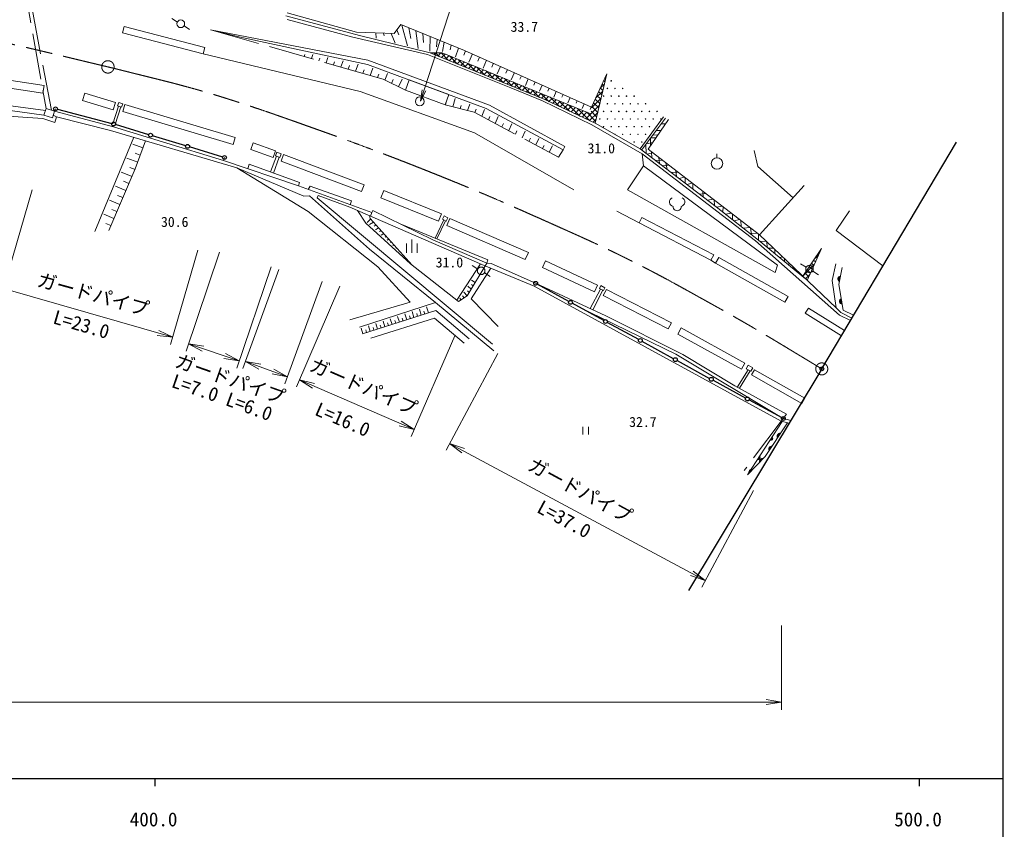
# Model space of a CAD drawing. Units: millimetres, scale not verified. Extents: x 40000 to 680000, y 20000 to 380000.
# Drawn here: x 450325 to 579000, y 198357 to 304272 of the extents above; entities that cross this region are included whole.
import ezdxf
from ezdxf.enums import TextEntityAlignment as Align

# ---------------------------------------------------------------- set-up
doc = ezdxf.new("R2010")
doc.units = ezdxf.units.MM
doc.header["$LTSCALE"] = 1000
doc.header["$PDMODE"] = 32
doc.header["$PDSIZE"] = 500
doc.linetypes.add('CHAIN', pattern=[18.5, 12, -1.5, 3.5, -1.5])
doc.linetypes.add('DASHED', pattern=[7.5, 6, -1.5])
for name, color, linetype, lineweight in [('M-BMK', 2, 'CHAIN', 13), ('M-BMK-OTRS', 5, 'Continuous', 25), ('M-STR-HTXT', 7, 'Continuous', 13), ('M-STR-STRC', 7, 'Continuous', 25), ('M-TTL-BAND', 7, 'Continuous', 25), ('M-WORK', 1, 'Continuous', 13)]:
    doc.layers.add(name, color=color, linetype=linetype, lineweight=lineweight)
doc.layers.add('M-OTRS', color=6, linetype='Continuous')
doc.styles.add('ＭＳ ゴシック', font='')
doc.styles.get('ＭＳ ゴシック').set_extended_font_data('MS Gothic')

# ---------------------------------------------------------------- blocks, each defined once
blk = doc.blocks.new('open_arrow')
at = {"color": 0, "linetype": 'Continuous', "lineweight": -2}
blk.add_lwpolyline([(7.5, 1.25), (0, 0), (7.5, -1.25)], dxfattribs=at)

msp = doc.modelspace()

# ---------------------------------------------------------------- hatches: boundary and pattern name
at = {"layer": 'M-WORK'}
h = msp.add_hatch(dxfattribs=at)
h.set_pattern_fill('USER', color=256, style=0, pattern_type=2)
h.set_pattern_definition([(45, (504017, 299924), (-353.553, 353.553), []), (135, (504017, 299924), (-353.553, -353.553), [])])
h.paths.add_polyline_path([(504017, 299924), (505591, 299913), (525047, 291939), (525131, 292837), (527124, 297176), (525600, 290726), (518831, 293894)])
h = msp.add_hatch(dxfattribs=at)
h.set_pattern_fill('USER', color=256, style=0, pattern_type=2)
h.set_pattern_definition([(45, (552757, 270723), (-353.553, 353.553), []), (135, (552757, 270723), (-353.553, -353.553), [])])
h.paths.add_polyline_path([(552757, 270723), (553338, 270169), (555206, 274332)])

# ---------------------------------------------------------------- linework, layer by layer
at = {"layer": 'M-BMK'}
for centre, radius in [((461867, 298094), 810), ((555250, 258590), 785)]:
    msp.add_circle(centre, radius, dxfattribs=at)
for points, knots in [([(364355, 310813), (388716, 308847), (394809, 308357), (414329, 306777), (414579, 306757), (414719, 306748), (414969, 306725), (418369, 306410), (420282, 306274), (423659, 305761), (429113, 304931), (432163, 304430), (437591, 303439), (447448, 301638), (450673, 300761), (462643, 297909)], [0, 0, 0, 0, 1, 1, 1, 2, 2, 2, 3, 3, 3, 4, 4, 4, 5, 5, 5, 5]), ([(462643, 297909), (470487, 295938), (472678, 295495), (478964, 293459), (481699, 292573), (483220, 292042), (485930, 291084), (493180, 288521), (497231, 287046), (504374, 284197), (511090, 281518), (514794, 279869), (521393, 276915), (524915, 275338), (526888, 274448), (530338, 272719), (534350, 270709), (536534, 269460), (540458, 267284), (546319, 264033), (548178, 262865), (555250, 258590)], [0, 0, 0, 0, 1, 1, 1, 2, 2, 2, 3, 3, 3, 4, 4, 4, 5, 5, 5, 6, 6, 6, 7, 7, 7, 7])]:
    msp.add_open_spline(points, degree=3, knots=knots, dxfattribs=at)
at = {"layer": 'M-BMK-OTRS'}
for q in [(572867, 288231), (537826, 229618)]:
    msp.add_line((555250, 258590), q, dxfattribs=at)
at = {"layer": 'M-OTRS'}
msp.add_point((555250, 258590), dxfattribs=at)
at = {"layer": 'M-STR-HTXT'}
for p, q in [((451953, 282013), (447953, 268146)), ((473630, 274107), (470071, 261766)), ((476474, 273839), (472096, 260929)), ((483207, 271930), (478714, 258684)), ((484247, 271589), (479513, 258634)), ((470348, 262727), (448230, 269106)), ((489916, 270031), (485016, 256623)), ((492227, 269398), (486531, 256231)), ((507247, 262901), (501551, 249734)), ((472417, 261876), (479035, 259631)), ((512883, 260603), (506099, 247958)), ((479856, 259573), (485360, 257562)), ((486928, 257149), (501948, 250651)), ((540014, 230897), (506571, 248840)), ((546326, 242660), (539542, 230015)), ((550000, 225033), (550000, 214000)), ((206947, 215000), (550000, 215000))]:
    msp.add_line(p, q, dxfattribs=at)
msp.add_lwpolyline([(502760, 293594), (510000, 316000), (525200, 316000)], dxfattribs=at)
at = {"layer": 'M-STR-STRC'}
for p, q in [((455252, 292549), (462368, 290682)), ((467210, 289229), (462849, 290546)), ((472049, 287767), (467689, 289084)), ((476889, 286305), (472528, 287622)), ((522165, 267413), (518034, 269671)), ((526734, 264915), (522603, 267173)), ((531304, 262417), (527173, 264675)), ((535874, 259919), (531743, 262177)), ((536313, 259680), (540585, 257350)), ((541024, 257110), (545297, 254780)), ((545736, 254541), (550009, 252210))]:
    msp.add_line(p, q, dxfattribs=at)
for centre in [(455011, 292612), (462610, 290619), (462610, 290619), (467449, 289157), (472289, 287695), (477128, 286233), (517814, 269791), (522384, 267293), (526954, 264795), (531523, 262297), (536093, 259799), (536093, 259799), (540805, 257230), (545517, 254660), (550228, 252091)]:
    msp.add_circle(centre, 250, dxfattribs=at)
at = {"layer": 'M-TTL-BAND'}
for p, q in [((579000, 20000), (579000, 370000)), ((40000, 205000), (579000, 205000)), ((468000, 205000), (468000, 204000)), ((568000, 205000), (568000, 204000))]:
    msp.add_line(p, q, dxfattribs=at)
at = {"layer": 'M-WORK', "linetype": 'DASHED'}
for p, q in [((450761, 309789), (453778, 292672)), ((454475, 292441), (451152, 309824)), ((462505, 290646), (463239, 292970)), ((463542, 292870), (462829, 290552)), ((483127, 284359), (483929, 286412)), ((484260, 286288), (483528, 284212)), ((505818, 278079), (504672, 275689)), ((504885, 275603), (506031, 277977)), ((507510, 267582), (510598, 272340)), ((524956, 266469), (526325, 269033)), ((526626, 268877), (525301, 266309)), ((544208, 256222), (545631, 258450)), ((545869, 258319), (544473, 256074)), ((549920, 251750), (545097, 245281))]:
    msp.add_line(p, q, dxfattribs=at)
at = {"layer": 'M-WORK'}
for p, q in [((485313, 305171), (494382, 302617)), ((470963, 303963), (470228, 304407)), ((485157, 304766), (494791, 302186)), ((485312, 304314), (493896, 301992)), ((471825, 303455), (472562, 302989)), ((479009, 302006), (475303, 302944)), ((475303, 302944), (495872, 298957)), ((494382, 302617), (499307, 302453)), ((496906, 302533), (496981, 301842)), ((497905, 302500), (497991, 302163)), ((498905, 302466), (499423, 301216)), ((499307, 302453), (500175, 303626)), ((499663, 302933), (499912, 302304)), ((500175, 303626), (508525, 300248)), ((500303, 303574), (501044, 300833)), ((501230, 303197), (501500, 301804)), ((502156, 302821), (502433, 300505)), ((503083, 302445), (503137, 301280)), ((495825, 298394), (479009, 302006)), ((493896, 301992), (503677, 299717)), ((494791, 302186), (504017, 299924)), ((504010, 302069), (503959, 300139)), ((504936, 301693), (504841, 300732)), ((505863, 301317), (505652, 300099)), ((504017, 299924), (505591, 299913)), ((504017, 299924), (519009, 293822)), ((505591, 299913), (515736, 295739)), ((506789, 300941), (506640, 300341)), ((507716, 300565), (507339, 299412)), ((508642, 300188), (508413, 299628)), ((508525, 300248), (525131, 292837)), ((474345, 299797), (494859, 294874)), ((487538, 299457), (487624, 299730)), ((488499, 299182), (488676, 299726)), ((489461, 298907), (489572, 299243)), ((490422, 298631), (490647, 299303)), ((491383, 298356), (491520, 298756)), ((492345, 298081), (492622, 298879)), ((495872, 298957), (511798, 293070)), ((503677, 299717), (514554, 295337)), ((509558, 299787), (509092, 298695)), ((510471, 299379), (510238, 298833)), ((511385, 298972), (510940, 297937)), ((512298, 298564), (512075, 298047)), ((493306, 297806), (493470, 298269)), ((494268, 297531), (494600, 298455)), ((495229, 297256), (495401, 297725)), ((511329, 292671), (495825, 298394)), ((496190, 296981), (496539, 297918)), ((513211, 298157), (512789, 297179)), ((514124, 297749), (513913, 297261)), ((515037, 297341), (514638, 296421)), ((497152, 296706), (497318, 297145)), ((498082, 296348), (498427, 297221)), ((498983, 295914), (499203, 296435)), ((499884, 295480), (500350, 296511)), ((515950, 296934), (515750, 296474)), ((516864, 296526), (516487, 295663)), ((517777, 296119), (517588, 295688)), ((525131, 292837), (527124, 297176)), ((527124, 297176), (525600, 290726)), ((453487, 291798), (431924, 294712)), ((432604, 295228), (453689, 292406)), ((494859, 294874), (509811, 289456)), ((514554, 295337), (518729, 293648)), ((515736, 295739), (525047, 291939)), ((518690, 295711), (518337, 294905)), ((519603, 295304), (519426, 294901)), ((520516, 294896), (520186, 294147)), ((423255, 293496), (453347, 291338)), ((506013, 293121), (506151, 293662)), ((506983, 292876), (507291, 293949)), ((518729, 293648), (525179, 290528)), ((519009, 293822), (525600, 290726)), ((521429, 294488), (521264, 294114)), ((522343, 294081), (522036, 293389)), ((523256, 293673), (523102, 293328)), ((455011, 292612), (454894, 292301)), ((454894, 292301), (462613, 290272)), ((507952, 292631), (508090, 293060)), ((508922, 292386), (509223, 293235)), ((509880, 292113), (510054, 292561)), ((510763, 291643), (511119, 292536)), ((521414, 287253), (511329, 292671)), ((511798, 293070), (521649, 287676)), ((524169, 293266), (523886, 292631)), ((525082, 292858), (524941, 292541)), ((453347, 291338), (454942, 290822)), ((454714, 291759), (455130, 291573)), ((454942, 290822), (455130, 291573)), ((455130, 291573), (462189, 289790)), ((511646, 291174), (511830, 291622)), ((512529, 290704), (512906, 291598)), ((531487, 287372), (534536, 291547)), ((534816, 291369), (531685, 287221)), ((532533, 287316), (535203, 291213)), ((462189, 289790), (478725, 284912)), ((462613, 290272), (469009, 288302)), ((513412, 290235), (513603, 290675)), ((514295, 289765), (514685, 290642)), ((515178, 289296), (515375, 289727)), ((516061, 288826), (516464, 289686)), ((525179, 290528), (531769, 286729)), ((525600, 290726), (531487, 287372)), ((533611, 289773), (534205, 289756)), ((534815, 290647), (534270, 290646)), ((465262, 288884), (460178, 276557)), ((465455, 284766), (466779, 288436)), ((469009, 288302), (476983, 285863)), ((509811, 289456), (522828, 282033)), ((516944, 288356), (517148, 288780)), ((517826, 287887), (518243, 288730)), ((532849, 288763), (532842, 287767)), ((532901, 288832), (533572, 288832)), ((533169, 289187), (533791, 289152)), ((466440, 287496), (465108, 287987)), ((518709, 287417), (518920, 287833)), ((519592, 286948), (520021, 287775)), ((521649, 287676), (521414, 287253)), ((531487, 287372), (541432, 279810)), ((532225, 287936), (532292, 286759)), ((532305, 288042), (533151, 288217)), ((547104, 276113), (532533, 287316)), ((532969, 286980), (533020, 286206)), ((546865, 285051), (546420, 287162)), ((465761, 285614), (464354, 286159)), ((466100, 286555), (465437, 286806)), ((476983, 285863), (477128, 286233)), ((476983, 285863), (486803, 282532)), ((531769, 286729), (531933, 285157)), ((531769, 286729), (546573, 275349)), ((532370, 286700), (533154, 286839)), ((533482, 285855), (534393, 285886)), ((533957, 286221), (534011, 285453)), ((541539, 286212), (541539, 286712)), ((461984, 276698), (465455, 284766)), ((465416, 284676), (464715, 284953)), ((478725, 284912), (488083, 279189)), ((478725, 284912), (487518, 281190)), ((480184, 284777), (480365, 285365)), ((480365, 285365), (486932, 282972)), ((531933, 285157), (529826, 282017)), ((549458, 272148), (531933, 285157)), ((534407, 285152), (535215, 285253)), ((534862, 285525), (535021, 284684)), ((536177, 284514), (536247, 283753)), ((551492, 280964), (546865, 285051)), ((465021, 283757), (463598, 284326)), ((464626, 282839), (463915, 283125)), ((535525, 284301), (536429, 284320)), ((536587, 283493), (537252, 283688)), ((537366, 283600), (537371, 282898)), ((464231, 281920), (462840, 282487)), ((486932, 282972), (486803, 282532)), ((486803, 282532), (496388, 279030)), ((488076, 282067), (488316, 282503)), ((488316, 282503), (493734, 280580)), ((529826, 282017), (549141, 271199)), ((537615, 282712), (538294, 282886)), ((538364, 282832), (538399, 282116)), ((539707, 281800), (539736, 281100)), ((547104, 276113), (552940, 282565)), ((463440, 280083), (462081, 280647)), ((463835, 281001), (463141, 281287)), ((487518, 281190), (488222, 281213)), ((488222, 281213), (496103, 274247)), ((489246, 280970), (489382, 281256)), ((512161, 261831), (489246, 280970)), ((489382, 281256), (493499, 279745)), ((493734, 280580), (493579, 280056)), ((539272, 281452), (540056, 281531)), ((540335, 280644), (541011, 280797)), ((541153, 280688), (541197, 279989)), ((463045, 279164), (462367, 279449)), ((493499, 279745), (510782, 272260)), ((494528, 279299), (495596, 277668)), ((496388, 279030), (496539, 279313)), ((496539, 279313), (504383, 275483)), ((528448, 279232), (531352, 277697)), ((541432, 279810), (546967, 275432)), ((541513, 279746), (542218, 279869)), ((542348, 279770), (542288, 279133)), ((557118, 276692), (558860, 279278)), ((462650, 278246), (461322, 278808)), ((488083, 279189), (497158, 271949)), ((496223, 278196), (495803, 277749)), ((496086, 278625), (496190, 278278)), ((496190, 278278), (501683, 272148)), ((496197, 278576), (496388, 279030)), ((542685, 278819), (543384, 278973)), ((543558, 278839), (543587, 278105)), ((543754, 277973), (544502, 278113)), ((544647, 278001), (544721, 277208)), ((462255, 277327), (461592, 277610)), ((495596, 277668), (501444, 272336)), ((496616, 277803), (496078, 277489)), ((496949, 277430), (496683, 277270)), ((497283, 277058), (496854, 276792)), ((497617, 276685), (497404, 276550)), ((511574, 272873), (500334, 277460)), ((531352, 277697), (540757, 272795)), ((544997, 276990), (545831, 277091)), ((545918, 277024), (546071, 276141)), ((563218, 272061), (557118, 276692)), ((497951, 276313), (497625, 276099)), ((498284, 275941), (498123, 275831)), ((498618, 275568), (498391, 275410)), ((501613, 273781), (501613, 275531)), ((504383, 275483), (511419, 272418)), ((545860, 276308), (546793, 276351)), ((546984, 276205), (546967, 275432)), ((546967, 275432), (553113, 270383)), ((557122, 266561), (547104, 276113)), ((496103, 274247), (504710, 267282)), ((498952, 275196), (498839, 275115)), ((499285, 274824), (499152, 274725)), ((499619, 274451), (499553, 274401)), ((500913, 273781), (500913, 275006)), ((502313, 273781), (502313, 275006)), ((546573, 275349), (557575, 265628)), ((547182, 275255), (547941, 275315)), ((548059, 275202), (548091, 274508)), ((548256, 274373), (548923, 274378)), ((549091, 274219), (549129, 273656)), ((552757, 270723), (555206, 274332)), ((555206, 274332), (553338, 270169)), ((511419, 272418), (511574, 272873)), ((540757, 272795), (541362, 272402)), ((549750, 273146), (550108, 273249)), ((550364, 273004), (550364, 272642)), ((497158, 271949), (501422, 267322)), ((501444, 272336), (507729, 267411)), ((509403, 267774), (511972, 271764)), ((510252, 271649), (509518, 272093)), ((510782, 272260), (517610, 269415)), ((511419, 272418), (512013, 272371)), ((512013, 272371), (517814, 269791)), ((549141, 271199), (549458, 272148)), ((550795, 272288), (551090, 272313)), ((551503, 271919), (551493, 271714)), ((553204, 271884), (552470, 272328)), ((557082, 272313), (556613, 270132)), ((511114, 271141), (511851, 270676)), ((554066, 271376), (554803, 270910)), ((509394, 269019), (508929, 269404)), ((509650, 269448), (509428, 269618)), ((509906, 269878), (509448, 270201)), ((517610, 269415), (549920, 251750)), ((517814, 269791), (527008, 265515)), ((556613, 270132), (557122, 266561)), ((508048, 267614), (507892, 267827)), ((508470, 267882), (508255, 268128)), ((508883, 268159), (508413, 268613)), ((509139, 268589), (508914, 268790)), ((512921, 264150), (509403, 267774)), ((501422, 267322), (493510, 264987)), ((504710, 267282), (494766, 264045)), ((502861, 265608), (502614, 266389)), ((503814, 265910), (503565, 266698)), ((504710, 267282), (512367, 260958)), ((523338, 266772), (536165, 260506)), ((553514, 266544), (558229, 263602)), ((557122, 266561), (557754, 265972)), ((504768, 266212), (495157, 263168)), ((496241, 262626), (504611, 265221)), ((499048, 264400), (498810, 265151)), ((500001, 264702), (499761, 265460)), ((500478, 264853), (500356, 265236)), ((500954, 265004), (500712, 265770)), ((501431, 265155), (501309, 265542)), ((501908, 265306), (501663, 266079)), ((502384, 265457), (502261, 265847)), ((503338, 265759), (503213, 266153)), ((504611, 265221), (508479, 261969)), ((509146, 262522), (504768, 266212)), ((527008, 265515), (537070, 260472)), ((557575, 265628), (559017, 264928)), ((557754, 265972), (559192, 265223)), ((495234, 263193), (495006, 263913)), ((496188, 263494), (495957, 264222)), ((496664, 263645), (496548, 264013)), ((497141, 263796), (496908, 264532)), ((497618, 263947), (497500, 264319)), ((498094, 264098), (497859, 264841)), ((498571, 264249), (498452, 264625)), ((499524, 264551), (499404, 264930)), ((495711, 263343), (495596, 263707)), ((536165, 260506), (550198, 252108)), ((537070, 260472), (543898, 256394)), ((543898, 256394), (550627, 252662)), ((550627, 252662), (549920, 251750)), ((524000, 251000), (524000, 250000)), ((524750, 250000), (524750, 251000)), ((545536, 244738), (550088, 251708)), ((549920, 251750), (550980, 251490)), ((550228, 252091), (551195, 251847))]:
    msp.add_line(p, q, dxfattribs=at)
for points in [[(464000, 303390), (474560, 300617), (474345, 299797), (463785, 302569)], [(442564, 297321), (453520, 295653), (453368, 294651), (442412, 296318)], [(501278, 296382), (506460, 294469), (505967, 293133), (500784, 295046)], [(458843, 294675), (462846, 293456), (462554, 292496), (458551, 293715)], [(463284, 293456), (463800, 293284), (463650, 292833), (463134, 293005)], [(454604, 291427), (453487, 291798), (453778, 292672), (454894, 292301)], [(464097, 293194), (478522, 288867), (478244, 287940), (463819, 292268)], [(480879, 288163), (483799, 287107), (483486, 286243), (480566, 287298)], [(483957, 286938), (484540, 286719), (484364, 286249), (483780, 286468)], [(484854, 286650), (495374, 282675), (495040, 281793), (484521, 285768)], [(497942, 281936), (505506, 278875), (505121, 277923), (497557, 280984)], [(505839, 278607), (506340, 278368), (506130, 277929), (505629, 278169)], [(506597, 278277), (516870, 273809), (516466, 272881), (506193, 277349)], [(531725, 278412), (541130, 273510), (540757, 272795), (531352, 277697)], [(541787, 273158), (550840, 268068), (550415, 267312), (541362, 272402)], [(519121, 272718), (525911, 269552), (525499, 268668), (518709, 271834)], [(526343, 269479), (526892, 269194), (526705, 268835), (526156, 269120)], [(527072, 268989), (535586, 264626), (535178, 263829), (526664, 268192)], [(536853, 263958), (545191, 259349), (544743, 258539), (536405, 263148)], [(545624, 259064), (546214, 258737), (545956, 258271), (545366, 258597)], [(546457, 258470), (553036, 254747), (552653, 254070), (546074, 257792)]]:
    msp.add_lwpolyline(points, close=True, dxfattribs=at)
at = {"layer": 'M-WORK', "linetype": 'DASHED'}
for points in [[(475784, 302822), (495277, 297237), (497880, 296498), (500784, 295046)], [(505967, 293133), (509772, 292171), (520819, 286295), (521414, 287253)], [(507729, 267411), (508869, 268136), (511419, 272418)]]:
    msp.add_lwpolyline(points, dxfattribs=at)
at = {"layer": 'M-WORK'}
for points in [[(557915, 271843), (557493, 269627), (558065, 266290), (559416, 265600)], [(557820, 262914), (553090, 265865), (553514, 266544)], [(550750, 251546), (547848, 247144), (545536, 244738)]]:
    msp.add_lwpolyline(points, dxfattribs=at)
for centre, radius in [((471405, 303730), 500), ((527707, 296274), 37.5), ((527207, 295274), 37.5), ((528207, 295274), 37.5), ((529207, 295274), 37.5), ((502668, 293577), 584), ((526707, 294274), 37.5), ((527707, 294274), 37.5), ((528707, 294274), 37.5), ((529707, 294274), 37.5), ((530707, 294274), 37.5), ((526207, 293274), 37.5), ((526707, 292274), 37.5), ((527207, 293274), 37.5), ((527707, 292274), 37.5), ((528207, 293274), 37.5), ((528707, 292274), 37.5), ((529207, 293274), 37.5), ((529707, 292274), 37.5), ((530207, 293274), 37.5), ((530707, 292274), 37.5), ((531207, 293274), 37.5), ((531707, 292274), 37.5), ((532207, 293274), 37.5), ((532707, 292274), 37.5), ((533707, 292274), 37.5), ((526207, 291274), 37.5), ((527207, 291274), 37.5), ((528207, 291274), 37.5), ((529207, 291274), 37.5), ((530207, 291274), 37.5), ((531207, 291274), 37.5), ((532207, 291274), 37.5), ((533207, 291274), 37.5), ((534207, 291274), 37.5), ((526707, 290274), 37.5), ((527707, 290274), 37.5), ((528707, 290274), 37.5), ((529707, 290274), 37.5), ((530707, 290274), 37.5), ((531707, 290274), 37.5), ((532707, 290274), 37.5), ((528207, 289274), 37.5), ((529207, 289274), 37.5), ((530207, 289274), 37.5), ((530707, 288274), 37.5), ((531207, 289274), 37.5), ((531707, 288274), 37.5), ((532207, 289274), 37.5), ((541539, 285462), 750), ((510694, 271417), 500), ((553646, 271651), 500)]:
    msp.add_circle(centre, radius, dxfattribs=at)
for centre, radius, start, end in [((535928, 280430), 599, 113.44836, 257.2818), ((536731, 280430), 599, 282.7182, 66.55164), ((536330, 279813), 534, 176.52859, 3.47141), ((557687, 270360), 354, 88.01311, 250.41829), ((557687, 270360), 283, 90.23715, 248.19425), ((557687, 270360), 212, 93.98348, 244.44793), ((557687, 270360), 142, 101.69521, 236.7362), ((557687, 270360), 100, 112.01287, 226.41853), ((557925, 267425), 354, 108.52437, 270.92955), ((557925, 267425), 283, 110.74841, 268.70551), ((557925, 267425), 212, 114.49473, 264.95918), ((557925, 267425), 142, 122.20646, 257.24745), ((557925, 267425), 100, 132.52413, 246.92979), ((548585, 249510), 256, 249.53626, 44.17549), ((548585, 249510), 205, 252.78155, 40.93019), ((549821, 249763), 406, 87.11637, 206.0959), ((549821, 249763), 325, 95.9976, 197.21467), ((549821, 249763), 244, 114.40191, 178.81036), ((548720, 248093), 406, 87.11637, 206.0959), ((548720, 248093), 325, 95.9976, 197.21467), ((548585, 249510), 154, 258.316, 35.39575), ((548585, 249510), 102, 270.13926, 23.57248), ((548585, 249510), 100, 271.08474, 22.62701), ((546945, 246998), 256, 249.53626, 44.17549), ((546945, 246998), 205, 252.78155, 40.93019), ((546945, 246998), 154, 258.316, 35.39575), ((548720, 248093), 244, 114.40191, 178.81036), ((546945, 246998), 102, 270.13926, 23.57248), ((546945, 246998), 100, 271.08474, 22.62701), ((547492, 246477), 406, 76.65631, 195.63583), ((547492, 246477), 325, 85.53753, 186.75461), ((547492, 246477), 244, 103.94184, 168.3503), ((546107, 245034), 406, 76.65631, 195.63583), ((546107, 245034), 325, 85.53753, 186.75461), ((546107, 245034), 244, 103.94184, 168.3503)]:
    msp.add_arc(centre, radius, start, end, dxfattribs=at)

# ---------------------------------------------------------------- block references
at = {"layer": 'M-STR-HTXT'}
for p, xscale, yscale, rotation in [((502760, 293594), 200, 200, 72.1), ((470348, 262727), 267, 267, 163.9), ((472417, 261876), 267, 267, 341.3), ((479035, 259631), 267, 267, 161.3), ((479856, 259573), 267, 267, 339.9), ((485360, 257562), 267, 267, 159.9), ((486928, 257149), 267, 267, 336.6), ((501948, 250651), 267, 267, 156.6), ((506571, 248840), 267, 267, 331.8), ((540014, 230897), 267, 267, 151.8), ((550000, 215000), 267, 267, 180)]:
    msp.add_blockref('open_arrow', p, dxfattribs=dict(at, xscale=xscale, yscale=yscale, rotation=rotation))

# ---------------------------------------------------------------- texts
at = {"layer": 'M-STR-HTXT', "style": 'ＭＳ ゴシック'}
for rotation, p in [(344.578, (452332, 268927)), (340.676, (470307, 258387)), (336.467, (487853, 257929)), (331.501, (516370, 244992))]:
    msp.add_text('ガードパイプ', height=1833, rotation=rotation, dxfattribs=at).set_placement(p, align=Align.BOTTOM_LEFT)
for s, rotation, p in [('L=23.0', 343.91, (458000, 263000)), ('L=7.0', 341.265, (472829, 254716)), ('L=6.0', 339.927, (479850, 252292)), ('L=16.0', 336.608, (492005, 250625)), ('L=37.0', 331.786, (520870, 237647))]:
    msp.add_text(s, height=1833, rotation=rotation, dxfattribs=at).set_placement(p, align=Align.BOTTOM_CENTER)
at = {"layer": 'M-TTL-BAND', "style": 'ＭＳ ゴシック'}
for s, p in [('400.0', (467844, 198195)), ('500.0', (567844, 198195))]:
    msp.add_text(s, height=1833, dxfattribs=at).set_placement(p, align=Align.BOTTOM_CENTER)
at = {"layer": 'M-WORK', "style": 'ＭＳ ゴシック'}
for s, p in [('33.7', (514546, 302289)), ('31.0', (524612, 286391)), ('30.6', (468810, 276768)), ('31.0', (504748, 271464)), ('32.7', (530052, 250593))]:
    msp.add_text(s, height=1320, dxfattribs=at).set_placement(p, align=Align.BOTTOM_LEFT)

doc.saveas('drawing.dxf')
